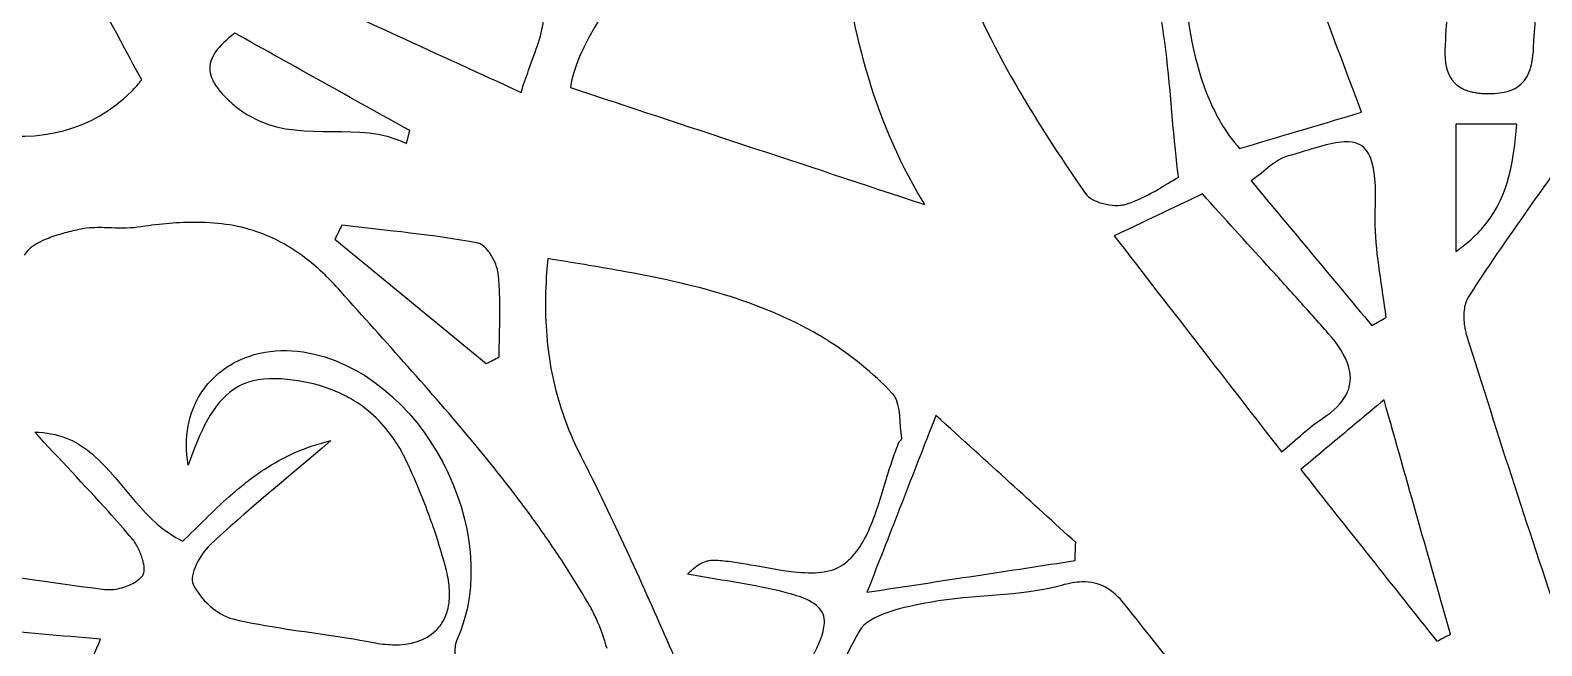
# Model space of a CAD drawing. Extents: x 0 to 430, y 0 to 430.
# Drawn here: x 153.1 to 215, y 273.6 to 298.8 of the extents above; entities that cross this region are included whole.
import ezdxf

# ---------------------------------------------------------------- set-up
doc = ezdxf.new("R2010")
doc.units = 0
doc.layers.add('Calque_1', color=7, linetype='CONTINUOUS')

msp = doc.modelspace()

# ---------------------------------------------------------------- linework, layer by layer
at = {"layer": 'Calque_1', "color": 7}
for points in [[(161.43134, 298.68056)], [(165.81927, 290.81278)], [(196.13044, 276.18419)]]:
    msp.add_lwpolyline(points, close=True, dxfattribs=at)
for points in [[(173.46885, 297.15974), (173.46885, 297.16026)], [(157.19478, 296.29152), (157.19529, 296.29152)], [(160.61743, 296.58455), (160.61743, 296.58403)], [(211.95487, 296.31484), (211.95538, 296.31484)], [(212.35019, 296.22804), (212.35071, 296.22804)], [(212.57809, 296.20684), (212.5786, 296.20684)], [(201.82585, 295.01108), (201.82585, 295.01056)], [(211.45257, 294.94273), (211.45257, 294.94221), (211.45206, 294.94221), (211.45206, 289.72392), (211.45257, 289.72392)], [(213.95216, 294.94221), (213.95216, 294.94273), (211.45257, 294.94273)], [(168.0361, 294.33714), (168.03662, 294.33714)], [(168.46088, 294.15474), (168.59886, 294.68546), (168.59834, 294.68598)], [(207.05526, 294.22656), (207.05491, 294.22649)], [(199.96673, 293.89835), (199.96673, 293.89887)], [(200.09592, 292.77594), (200.09592, 292.77646)], [(196.28168, 292.10371), (196.28168, 292.1032)], [(196.78398, 291.76468), (196.78449, 291.76468)], [(201.07281, 292.08709), (201.07284, 292.0876)], [(156.227, 290.70108), (156.22649, 290.70108)], [(159.73028, 290.92496), (159.73015, 290.92437)], [(162.33529, 290.53945), (162.33477, 290.53945)], [(212.43598, 290.5709), (212.43649, 290.5709)], [(153.7424, 290.25232), (153.74188, 290.25232)], [(165.53387, 290.23655), (165.53439, 290.23655), (171.73349, 285.13351), (171.73401, 285.13351)], [(171.52486, 290.02313), (171.52435, 290.02313)], [(164.30778, 289.47337), (164.30726, 289.47337)], [(171.79668, 289.77302), (171.79668, 289.77353)], [(174.25584, 289.43801), (174.25588, 289.43811)], [(172.22461, 288.8263), (172.22461, 288.82682)], [(174.20778, 288.88104), (174.20778, 288.88052)], [(177.23602, 288.93779), (177.2355, 288.93779)], [(172.28951, 287.12201), (172.28951, 287.12253)], [(211.79571, 287.3158), (211.79571, 287.31528)], [(185.35697, 286.30332), (185.35645, 286.30332)], [(208.01351, 286.69576), (208.01402, 286.69576)], [(211.81151, 286.68122), (211.81151, 286.6807)], [(211.89931, 286.28899), (211.89931, 286.28847)], [(174.27028, 285.70501), (174.27028, 285.70449)], [(185.75849, 286.05837), (185.75798, 286.05837)], [(172.26421, 285.40791), (172.26421, 285.40842)], [(207.0616, 285.02395), (207.0616, 285.02447)], [(163.34401, 284.50517), (163.34349, 284.50517)], [(163.80083, 284.45917), (163.80032, 284.45917)], [(207.1133, 284.80226), (207.1133, 284.80278)], [(165.44983, 284.04834), (165.44931, 284.04834)], [(165.81776, 283.88815), (165.81725, 283.88815)], [(166.16813, 283.70418), (166.16761, 283.70418)], [(174.54468, 284.20381), (174.54468, 284.20329)], [(188.44364, 283.82491), (188.44364, 283.82543)], [(208.5158, 283.64416), (208.51528, 283.64416)], [(190.15925, 283.01216), (190.15878, 283.01216)], [(174.99375, 282.74291), (174.99375, 282.7424)], [(155.49382, 281.51153), (155.49433, 281.51153)], [(176.14975, 280.27226), (176.14975, 280.27175)], [(188.16296, 280.51921), (188.16296, 280.51972)], [(187.45499, 278.41701), (187.45551, 278.41753)], [(186.9806, 277.53903), (186.98112, 277.53954)], [(195.88551, 277.80369), (195.885, 277.80369)], [(181.4812, 277.05121), (181.48171, 277.05121)], [(156.1035, 275.87903), (156.10402, 275.87903)], [(184.07225, 275.73249), (184.07173, 275.73249)], [(184.9523, 275.42036), (184.95179, 275.42036)], [(165.65289, 273.95178), (165.6534, 273.95178)], [(185.4019, 273.7631), (185.4019, 273.76362)], [(167.08794, 273.70477), (167.08846, 273.70477)], [(167.89047, 273.61177), (167.89099, 273.61177)]]:
    msp.add_lwpolyline(points, dxfattribs=at)
for points in [[(0.14455, 214.99998), (0.14454, 333.66137), (96.33861, 429.85544), (215, 429.85545)], [(207.59501, 295.44103), (205.80232, 300.20765), (204.01421, 304.96162), (202.07493, 310.11817)], [(185.56578, 308.43762), (182.17315, 307.39675), (175.406, 299.2227), (175.19019, 296.4461)], [(214.63947, 298.04776), (214.80359, 301.6145), (215.79546, 304.88347), (217.82945, 307.85646)], [(200.84556, 306.59798), (200.07266, 303.19447), (200.1202, 299.16185), (201.21918, 296.28905)], [(189.40637, 292.14869), (187.38823, 295.63369), (186.63779, 299.33536), (186.16316, 303.07929)], [(157.62472, 296.7716), (156.67549, 298.44735), (155.85108, 300.15594), (154.83368, 301.72065)], [(190.91457, 301.96823), (192.12167, 298.4469), (194.11694, 295.23802), (196.28168, 292.10371)], [(211.38746, 301.17965), (211.15386, 300.14235), (211.04235, 299.06257), (211.01281, 297.99845)], [(162.88448, 300.96158), (166.49622, 299.30647), (169.73957, 297.82066), (173.15982, 296.25334)], [(173.46885, 297.16026), (173.77122, 297.99752), (174.03485, 298.64868), (174.09516, 299.31879)], [(199.96673, 293.89887), (199.77622, 295.76166), (199.68935, 297.5819), (199.37865, 299.30578)], [(161.43134, 298.68054), (160.74419, 298.14398), (160.35934, 297.67089), (160.41279, 297.13955)], [(168.59834, 294.68598), (166.23146, 296.00521), (163.86468, 297.32437), (161.43134, 298.68056)], [(211.01281, 297.99845), (210.99871, 297.49055), (211.07921, 297.0814), (211.29031, 296.78251)], [(214.60487, 297.65036), (214.62237, 297.77642), (214.63307, 297.90921), (214.63947, 298.04776)], [(214.13045, 296.5972), (214.32737, 296.77663), (214.45353, 297.01218), (214.53197, 297.29276)], [(214.53197, 297.29276), (214.56337, 297.40499), (214.58737, 297.52431), (214.60487, 297.65036)], [(157.41492, 296.52458), (157.48662, 296.60458), (157.55646, 296.68705), (157.62472, 296.7716)], [(160.41279, 297.13955), (160.42469, 297.02146), (160.45849, 296.90045), (160.51511, 296.77523)], [(160.51511, 296.77523), (160.54341, 296.71263), (160.57741, 296.64943), (160.61743, 296.58455)], [(173.15982, 296.25334), (173.2631, 296.58107), (173.3681, 296.88078), (173.46885, 297.15974)], [(211.29031, 296.78251), (211.32041, 296.73981), (211.35341, 296.69921), (211.38901, 296.66107)], [(211.38901, 296.66107), (211.42461, 296.62287), (211.46251, 296.58717), (211.50373, 296.55358)], [(151.20599, 294.63219), (153.35811, 294.13072), (155.62209, 294.70719), (157.19478, 296.29152)], [(157.19529, 296.29152), (157.27019, 296.36692), (157.34326, 296.44458), (157.41492, 296.52458)], [(160.61743, 296.58403), (160.73758, 296.38948), (160.91165, 296.184), (161.14402, 295.96288)], [(175.19019, 296.4461), (179.94103, 294.87691), (184.59876, 293.33827), (189.70351, 291.65208)], [(201.21918, 296.28905), (201.23618, 296.24445), (201.25538, 296.20235), (201.27288, 296.15831)], [(201.27288, 296.15831), (201.27688, 296.14721), (201.28188, 296.13631), (201.28628, 296.12521)], [(201.28628, 296.12521), (201.42448, 295.78246), (201.57813, 295.45758), (201.74775, 295.15318)], [(211.50373, 296.55358), (211.62739, 296.45287), (211.77672, 296.37294), (211.95487, 296.31484)], [(211.95538, 296.31484), (212.01478, 296.29544), (212.07712, 296.27874), (212.14297, 296.26424)], [(212.14297, 296.26424), (212.20887, 296.24974), (212.27766, 296.23764), (212.35019, 296.22804)], [(212.35071, 296.22804), (212.42311, 296.21804), (212.49884, 296.21144), (212.57809, 296.20684)], [(212.5786, 296.20684), (212.658, 296.20184), (212.74066, 296.19984), (212.82716, 296.20084)], [(212.82716, 296.20084), (213.4405, 296.20384), (213.85475, 296.34617), (214.13045, 296.5972)], [(161.14402, 295.96288), (161.22162, 295.88908), (161.30534, 295.81349), (161.3962, 295.73602)], [(161.3962, 295.73602), (161.4658, 295.67662), (161.53568, 295.62059), (161.606, 295.56755)], [(161.606, 295.56755), (161.74664, 295.4615), (161.88867, 295.3677), (162.03182, 295.28488)], [(202.5979, 293.95326), (204.10588, 294.40202), (205.62338, 294.85412), (207.59501, 295.44103)], [(162.03182, 295.28488), (163.9644, 294.16666), (166.10934, 295.03498), (168.0361, 294.33714)], [(201.74775, 295.15318), (201.76195, 295.12768), (201.77575, 295.10138), (201.79015, 295.07618)], [(201.79015, 295.07618), (201.80235, 295.05488), (201.81345, 295.03218), (201.82585, 295.01108)], [(201.82585, 295.01056), (202.05526, 294.61907), (202.31237, 294.26405), (202.5979, 293.95326)], [(212.69177, 290.86907), (213.64707, 292.07516), (213.82969, 293.45683), (213.95216, 294.94221)], [(168.03662, 294.33714), (168.10782, 294.31134), (168.17893, 294.28314), (168.24953, 294.25294)], [(168.24953, 294.25294), (168.32023, 294.22264), (168.39081, 294.18994), (168.46088, 294.15474)], [(206.88076, 294.22449), (206.30322, 294.19239), (205.52691, 293.91922), (204.54188, 293.63125)], [(207.05491, 294.22649), (206.99901, 294.22849), (206.94092, 294.22749), (206.88076, 294.22449)], [(208.15803, 291.33423), (208.24823, 293.51706), (207.89315, 294.19454), (207.05526, 294.22656)], [(200.09592, 292.77646), (200.04692, 293.15187), (200.00482, 293.52593), (199.96673, 293.89835)], [(204.54188, 293.63125), (204.30432, 293.56175), (204.08878, 293.41759), (203.85665, 293.23696)], [(203.85665, 293.23696), (203.62453, 293.05637), (203.37559, 292.83936), (203.07169, 292.62563)], [(215.7412, 293.34902), (215.03603, 292.3362), (214.37297, 291.40564), (213.74546, 290.50682)], [(199.13267, 292.2075), (199.50297, 292.41849), (199.83032, 292.63292), (200.09592, 292.77594)], [(203.07169, 292.62563), (204.77171, 290.58573), (206.39255, 288.64074), (208.01351, 286.69576)], [(189.70351, 291.65208), (189.60155, 291.81703), (189.50247, 291.98274), (189.40637, 292.14869)], [(196.28168, 292.1032), (196.34528, 292.0112), (196.44973, 291.92883), (196.57727, 291.85928)], [(196.57727, 291.85928), (196.64107, 291.82448), (196.7104, 291.79278), (196.78398, 291.76468)], [(196.78449, 291.76468), (196.85789, 291.73668), (196.93549, 291.71228), (197.01445, 291.69178)], [(197.01445, 291.69178), (197.09355, 291.67128), (197.17426, 291.65488), (197.25475, 291.64268)], [(201.07284, 292.0876), (200.10646, 291.62848), (198.98758, 291.09673), (197.45963, 290.37091)], [(197.91311, 291.66128), (198.24032, 291.75718), (198.55409, 291.89765), (198.8469, 292.05092)], [(198.8469, 292.05092), (198.9445, 292.10202), (199.0401, 292.15475), (199.13267, 292.2075)], [(203.71968, 289.17408), (202.86404, 290.11694), (201.98559, 291.07823), (201.07281, 292.08709)], [(197.25475, 291.64268), (197.41573, 291.61838), (197.57542, 291.61148), (197.71674, 291.62508)], [(197.71674, 291.62508), (197.78744, 291.63208), (197.85365, 291.64378), (197.91311, 291.66128)], [(208.15303, 290.79938), (208.14903, 290.97793), (208.15003, 291.15616), (208.15803, 291.33423)], [(154.39146, 290.46675), (154.28145, 290.43605), (154.17124, 290.40315), (154.06228, 290.36755)], [(155.02863, 290.62798), (154.82985, 290.58078), (154.6113, 290.52808), (154.39146, 290.46675)], [(155.92108, 290.70808), (155.61673, 290.71008), (155.31696, 290.69638), (155.02863, 290.62798)], [(156.22649, 290.70108), (156.12454, 290.70408), (156.02236, 290.70708), (155.92108, 290.70808)], [(157.44398, 290.72438), (157.04698, 290.66688), (156.63532, 290.68818), (156.227, 290.70108)], [(159.73015, 290.92437), (159.00329, 290.91837), (158.24544, 290.84057), (157.44398, 290.72438)], [(162.33477, 290.53945), (161.49883, 290.82548), (160.63885, 290.93198), (159.73028, 290.92496)], [(164.30726, 289.47337), (163.65703, 289.96659), (163.00388, 290.31062), (162.33529, 290.53945)], [(165.67707, 290.52439), (165.65677, 290.48339), (165.63637, 290.44239), (165.61607, 290.4014)], [(165.81918, 290.81274), (165.77168, 290.71674), (165.72458, 290.62045), (165.67707, 290.52439)], [(171.38844, 290.07743), (169.54975, 290.41874), (167.67875, 290.58525), (165.81927, 290.81278)], [(208.59693, 287.03062), (208.4586, 288.28618), (208.18075, 289.54834), (208.15303, 290.79938)], [(211.81896, 289.99833), (212.04995, 290.18392), (212.25448, 290.37486), (212.43598, 290.5709)], [(212.43649, 290.5709), (212.52729, 290.6689), (212.61217, 290.76857), (212.69177, 290.86907)], [(213.74546, 290.50682), (213.4317, 290.05741), (213.12694, 289.616), (212.83027, 289.17615)], [(153.74188, 290.25232), (153.32704, 290.08676), (152.97108, 289.8712), (152.80861, 289.57639)], [(154.06228, 290.36755), (153.95332, 290.33195), (153.84611, 290.29365), (153.7424, 290.25232)], [(165.61607, 290.4014), (165.58887, 290.3464), (165.56107, 290.29161), (165.53387, 290.23655)], [(171.52435, 290.02313), (171.47835, 290.05023), (171.43305, 290.06913), (171.38844, 290.07743)], [(171.66232, 289.91823), (171.61682, 289.96033), (171.57072, 289.99603), (171.52486, 290.02313)], [(171.79668, 289.77353), (171.75318, 289.82733), (171.70798, 289.87597), (171.66232, 289.91823)], [(197.45963, 290.37091), (199.91787, 287.19747), (202.08071, 284.40557), (204.31657, 281.51926)], [(211.45257, 289.72392), (211.58168, 289.81402), (211.70346, 289.90553), (211.81896, 289.99833)], [(165.77125, 288.09722), (165.28161, 288.64957), (164.79545, 289.1034), (164.30778, 289.47337)], [(171.92174, 289.59887), (171.88224, 289.66047), (171.84004, 289.71928), (171.79668, 289.77302)], [(172.03233, 289.40663), (171.99843, 289.47273), (171.96133, 289.5371), (171.92174, 289.59887)], [(172.18891, 289.00924), (172.15461, 289.13697), (172.10011, 289.27446), (172.03233, 289.40663)], [(174.25588, 289.43811), (174.23718, 289.25073), (174.22128, 289.06539), (174.20778, 288.88104)], [(177.2355, 288.93779), (176.25876, 289.11385), (175.26348, 289.273), (174.25584, 289.43801)], [(172.22461, 288.82682), (172.21861, 288.88412), (172.20611, 288.94537), (172.18891, 289.00924)], [(172.28151, 287.97726), (172.27251, 288.26147), (172.25481, 288.54435), (172.22461, 288.8263)], [(174.20778, 288.88052), (174.12738, 287.77465), (174.14368, 286.722), (174.27028, 285.70501)], [(185.35645, 286.30332), (182.92887, 287.73121), (180.16605, 288.40959), (177.23602, 288.93779)], [(204.98782, 287.77055), (204.56977, 288.23605), (204.14752, 288.70266), (203.71968, 289.17408)], [(212.83027, 289.17615), (212.53359, 288.73631), (212.24478, 288.29821), (211.96365, 287.8553)], [(168.51734, 285.01938), (167.60618, 286.04569), (166.68485, 287.06675), (165.77125, 288.09722)], [(172.28951, 287.12253), (172.29251, 287.40804), (172.29151, 287.69305), (172.28151, 287.97726)], [(206.23116, 286.37374), (205.81983, 286.84036), (205.40589, 287.30505), (204.98782, 287.77055)], [(211.96365, 287.8553), (211.87155, 287.7101), (211.81838, 287.52084), (211.79571, 287.3158)], [(172.26421, 285.40842), (172.26421, 285.97876), (172.28431, 286.55103), (172.28951, 287.12201)], [(208.01402, 286.69576), (208.20837, 286.80727), (208.40258, 286.91913), (208.59693, 287.03062)], [(211.78281, 287.106), (211.78181, 287.0352), (211.78359, 286.96378), (211.78881, 286.89257)], [(211.79571, 287.31528), (211.78771, 287.24708), (211.78381, 287.17664), (211.78281, 287.106)], [(211.78881, 286.89257), (211.79381, 286.82137), (211.80151, 286.75073), (211.81151, 286.68122)], [(185.75798, 286.05837), (185.62533, 286.14237), (185.49171, 286.22406), (185.35697, 286.30332)], [(207.0616, 285.02447), (206.92998, 285.46904), (206.63048, 285.92065), (206.23116, 286.37374)], [(211.81151, 286.6807), (211.82161, 286.6112), (211.83401, 286.54332), (211.84871, 286.47761)], [(211.84871, 286.47761), (211.86341, 286.41191), (211.88061, 286.34885), (211.89931, 286.28899)], [(211.89931, 286.28847), (213.18651, 282.18345), (214.50127, 278.08592), (215.89131, 274.0148)], [(161.78338, 285.34906), (161.9282, 285.40866), (162.07793, 285.46048), (162.23142, 285.50409)], [(162.23142, 285.50409), (162.30812, 285.52589), (162.3858, 285.54579), (162.46448, 285.56349)], [(162.46448, 285.56349), (163.01527, 285.68728), (163.61136, 285.70887), (164.22664, 285.61469)], [(164.22664, 285.61469), (169.07174, 284.873), (172.55887, 278.23567), (170.51257, 273.76838)], [(174.27028, 285.70449), (174.33358, 285.19609), (174.42473, 284.69659), (174.54468, 284.20381)], [(188.38004, 283.90243), (187.56489, 284.763), (186.68778, 285.46997), (185.75849, 286.05837)], [(160.7943, 284.75994), (161.02963, 284.95345), (161.28995, 285.11923), (161.56996, 285.25396)], [(161.56996, 285.25396), (161.63996, 285.28766), (161.71098, 285.31926), (161.78338, 285.34906)], [(171.20245, 281.90897), (170.32947, 282.96132), (169.4285, 283.99306), (168.51734, 285.01938)], [(171.73401, 285.13351), (171.91085, 285.22501), (172.08763, 285.31663), (172.26421, 285.40791)], [(207.1133, 284.80278), (207.1011, 284.87628), (207.0835, 284.95002), (207.0616, 285.02395)], [(160.03775, 283.90779), (160.1619, 284.10251), (160.30351, 284.28315), (160.46047, 284.44885)], [(160.46047, 284.44885), (160.51277, 284.50405), (160.56708, 284.55771), (160.62273, 284.60956)], [(160.62273, 284.60956), (160.67843, 284.66146), (160.73546, 284.71156), (160.7943, 284.75994)], [(163.34349, 284.50517), (162.64342, 284.55697), (162.08717, 284.45337), (161.62784, 284.21734)], [(163.80032, 284.45917), (163.6512, 284.47817), (163.49908, 284.49367), (163.34401, 284.50517)], [(165.44931, 284.04834), (164.94707, 284.24665), (164.39774, 284.38309), (163.80083, 284.45917)], [(205.99761, 282.89075), (206.92916, 283.4953), (207.22344, 284.1395), (207.1133, 284.80226)], [(159.52047, 280.97206), (159.32415, 282.12692), (159.54117, 283.12894), (160.03775, 283.90779)], [(161.36377, 284.06024), (160.51911, 283.48393), (160.02743, 282.39487), (159.52047, 280.97206)], [(161.62784, 284.21734), (161.53594, 284.17014), (161.44822, 284.11784), (161.36377, 284.06024)], [(165.81725, 283.88815), (165.69766, 283.94545), (165.57527, 283.9988), (165.44983, 284.04834)], [(166.16761, 283.70418), (166.05386, 283.76928), (165.93734, 283.83086), (165.81776, 283.88815)], [(167.90446, 282.10479), (167.42925, 282.78184), (166.85123, 283.31334), (166.16813, 283.70418)], [(174.54468, 284.20329), (174.66465, 283.71051), (174.81387, 283.22447), (174.99375, 282.74291)], [(188.44364, 283.82543), (188.42424, 283.85283), (188.40294, 283.87833), (188.38004, 283.90243)], [(188.75835, 282.07049), (188.65734, 282.65386), (188.73445, 283.41433), (188.44364, 283.82491)], [(208.51528, 283.64416), (207.81231, 283.05632), (207.35976, 282.67802), (206.80944, 282.21789)], [(211.23502, 274.0432), (210.36463, 277.11601), (209.49451, 280.189), (208.5158, 283.64416)], [(190.15878, 283.01216), (189.16777, 280.47071), (188.38269, 278.45694), (187.3326, 275.76454)], [(195.885, 277.80369), (194.11414, 279.41424), (192.34368, 281.02504), (190.15925, 283.01216)], [(174.99375, 282.7424), (175.17365, 282.26084), (175.38423, 281.78363), (175.6273, 281.30889)], [(205.18939, 282.26857), (205.45957, 282.49989), (205.71901, 282.70997), (205.99761, 282.89075)], [(156.25346, 279.06723), (155.2645, 280.16708), (154.24017, 281.23638), (153.23556, 282.32285)], [(153.23556, 282.32285), (154.17941, 282.31885), (154.88942, 281.99281), (155.49382, 281.51153)], [(165.3697, 281.98023), (163.41585, 280.31174), (161.86317, 279.06042), (160.41289, 277.69987)], [(162.6324, 280.79581), (163.41338, 281.30733), (164.30251, 281.72878), (165.3697, 281.98023)], [(168.34577, 281.37874), (168.21012, 281.63699), (168.06289, 281.87907), (167.90446, 282.10479)], [(173.11189, 279.49981), (172.49621, 280.31858), (171.85718, 281.11971), (171.20245, 281.90897)], [(188.39085, 281.23183), (188.46995, 281.46485), (188.55328, 281.69216), (188.64355, 281.9093)], [(188.64355, 281.9093), (188.64955, 281.9244), (188.66045, 281.9393), (188.67305, 281.9537)], [(188.67305, 281.9537), (188.71085, 281.9969), (188.76425, 282.0364), (188.75835, 282.07049)], [(204.31657, 281.51926), (204.63811, 281.78454), (204.91921, 282.0372), (205.18939, 282.26857)], [(206.80944, 282.21789), (206.2592, 281.75784), (205.61081, 281.21612), (205.10309, 280.79162)], [(155.49433, 281.51153), (155.55463, 281.46343), (155.61117, 281.40955), (155.66952, 281.35857)], [(155.66952, 281.35857), (156.8968, 280.28618), (157.71555, 278.60701), (159.29927, 277.85955)], [(168.54059, 280.97928), (168.47839, 281.1166), (168.4136, 281.24961), (168.34577, 281.37874)], [(175.6273, 281.30889), (175.80366, 280.96448), (175.97787, 280.61905), (176.14975, 280.27226)], [(188.16296, 280.51972), (188.23666, 280.76039), (188.31176, 280.9988), (188.39085, 281.23183)], [(161.53324, 279.97105), (161.76351, 280.16487), (162.00202, 280.35301), (162.25103, 280.53278)], [(162.25103, 280.53278), (162.37553, 280.62268), (162.50223, 280.71056), (162.6324, 280.79581)], [(169.41754, 278.84608), (169.15314, 279.56922), (168.85639, 280.28164), (168.54059, 280.97928)], [(205.10309, 280.79162), (207.0635, 278.31717), (208.87095, 276.0357), (210.67846, 273.75433)], [(161.19372, 279.6765), (161.30516, 279.7758), (161.4181, 279.87415), (161.53324, 279.97105)], [(176.14975, 280.27175), (177.35285, 277.8444), (178.45255, 275.36263), (179.53456, 272.8784)], [(187.45551, 278.41753), (187.73195, 279.05973), (187.94186, 279.79736), (188.16296, 280.51921)], [(159.29927, 277.85955), (159.91698, 278.44832), (160.52512, 279.08065), (161.19372, 279.6765)], [(174.30975, 277.83687), (173.92224, 278.40053), (173.52234, 278.95397), (173.11189, 279.49981)], [(157.22859, 277.95516), (156.90897, 278.3303), (156.58311, 278.70061), (156.25346, 279.06723)], [(169.60978, 278.30192), (169.54788, 278.484), (169.48364, 278.66529), (169.41754, 278.84608)], [(170.10122, 276.64828), (169.961, 277.20392), (169.79542, 277.7557), (169.60978, 278.30192)], [(186.98112, 277.53954), (187.16226, 277.79889), (187.31681, 278.09608), (187.45499, 278.41701)], [(157.34848, 277.79237), (157.30948, 277.85257), (157.26928, 277.90744), (157.22859, 277.95516)], [(157.46062, 277.59807), (157.42512, 277.66677), (157.38752, 277.73213), (157.34848, 277.79237)], [(157.63994, 277.16347), (157.59404, 277.31018), (157.5316, 277.46069), (157.46062, 277.59807)], [(160.41289, 277.69987), (160.00396, 277.31619), (159.55526, 276.45461), (159.72457, 276.0917)], [(175.43216, 276.11449), (175.07206, 276.69976), (174.69726, 277.2732), (174.30975, 277.83687)], [(186.34808, 276.8879), (186.59161, 277.05781), (186.79944, 277.27977), (186.9806, 277.53903)], [(195.85611, 277.06007), (195.86611, 277.30785), (195.87561, 277.55591), (195.88551, 277.80369)], [(146.41933, 277.29393), (150.01492, 276.75517), (153.05224, 276.26298), (156.1035, 275.87903)], [(157.69574, 276.94798), (157.68174, 277.01758), (157.66294, 277.09012), (157.63994, 277.16347)], [(157.72154, 276.75006), (157.71854, 276.81176), (157.70964, 276.87842), (157.69574, 276.94798)], [(180.13606, 276.65851), (180.23748, 276.75521), (180.33667, 276.83296), (180.43423, 276.89364)], [(180.43423, 276.89364), (180.53183, 276.95434), (180.62789, 276.99838), (180.72259, 277.02851)], [(180.72259, 277.02851), (180.76989, 277.04361), (180.81689, 277.05521), (180.86366, 277.06361)], [(180.86366, 277.06361), (180.95716, 277.08051), (181.04977, 277.08501), (181.14168, 277.07961)], [(181.14168, 277.07961), (181.25304, 277.07261), (181.36627, 277.06321), (181.4812, 277.05121)], [(181.48171, 277.05121), (181.59648, 277.03921), (181.71302, 277.02461), (181.83053, 277.00831)], [(181.83053, 277.00831), (182.06588, 276.97581), (182.3058, 276.93591), (182.54728, 276.89359)], [(182.54728, 276.89359), (183.15098, 276.78766), (183.76379, 276.66624), (184.33477, 276.60317)], [(184.33477, 276.60317), (185.13415, 276.51487), (185.85145, 276.54137), (186.34808, 276.8879)], [(187.3326, 275.76454), (190.51871, 276.24886), (193.18724, 276.65453), (195.85611, 277.06007)], [(157.18353, 276.08917), (157.38619, 276.18717), (157.55894, 276.3132), (157.66154, 276.45607)], [(157.66154, 276.45607), (157.67364, 276.47297), (157.68364, 276.49177), (157.69204, 276.51287)], [(157.69204, 276.51287), (157.71714, 276.57627), (157.72604, 276.65751), (157.72154, 276.75006)], [(170.18442, 276.24365), (170.16382, 276.37418), (170.13622, 276.50937), (170.10122, 276.64828)], [(170.22522, 275.51295), (170.23872, 275.73884), (170.22575, 275.9826), (170.18442, 276.24365)], [(179.98206, 276.49831), (180.03396, 276.55681), (180.08532, 276.61009), (180.13606, 276.65851)], [(183.6883, 275.82859), (182.46752, 276.11411), (181.21843, 276.27897), (179.98206, 276.49831)], [(197.90811, 275.24523), (197.39154, 275.89705), (196.87427, 276.21002), (196.13044, 276.18419)], [(156.10402, 275.87903), (156.16802, 275.87103), (156.23596, 275.86803), (156.30659, 275.87003)], [(156.30659, 275.87003), (156.51847, 275.87503), (156.75374, 275.92243), (156.97218, 276.00077)], [(156.97218, 276.00077), (157.04478, 276.02687), (157.11606, 276.05657), (157.18353, 276.08917)], [(159.72457, 276.0917), (160.00822, 275.48349), (160.70793, 274.82443), (161.34772, 274.67319)], [(175.96133, 275.22721), (175.78897, 275.52595), (175.61221, 275.82186), (175.43216, 276.11449)], [(184.07173, 275.73249), (183.95152, 275.76479), (183.824, 275.79689), (183.6883, 275.82859)], [(184.95179, 275.42036), (184.72423, 275.53486), (184.43266, 275.6357), (184.07225, 275.73249)], [(195.30258, 276.0457), (193.57577, 275.57339), (191.69897, 275.67914), (189.921, 275.35013)], [(196.13044, 276.18419), (195.8825, 276.17519), (195.60922, 276.12959), (195.30258, 276.0457)], [(170.10688, 274.89076), (170.17168, 275.07931), (170.21166, 275.28706), (170.22522, 275.51295)], [(176.10964, 274.95332), (176.06244, 275.04602), (176.01314, 275.13737), (175.96133, 275.22721)], [(185.53263, 274.86691), (185.44543, 275.09065), (185.2556, 275.26767), (184.9523, 275.42036)], [(189.921, 275.35013), (188.88376, 275.15841), (187.40772, 274.88084), (187.00645, 274.15641)], [(202.09855, 269.97424), (200.58591, 271.87655), (199.24432, 273.55868), (197.90811, 275.24523)], [(155.936, 273.83421), (152.64157, 274.12301), (149.72868, 274.42888), (146.80735, 274.58558)], [(161.34772, 274.67319), (162.761, 274.33887), (164.21233, 274.1725), (165.65289, 273.95178)], [(169.65367, 274.17556), (169.72127, 274.23986), (169.78336, 274.3092), (169.83971, 274.38382)], [(169.83971, 274.38382), (169.89601, 274.45832), (169.94656, 274.53803), (169.99112, 274.62256)], [(169.99112, 274.62256), (170.03572, 274.70706), (170.07442, 274.79649), (170.10688, 274.89076)], [(176.24452, 274.67117), (176.20142, 274.76677), (176.15682, 274.86065), (176.10964, 274.95332)], [(176.68687, 273.45419), (176.55869, 273.88359), (176.4169, 274.28898), (176.24452, 274.67117)], [(185.4019, 273.76362), (185.51503, 274.04589), (185.57871, 274.2855), (185.58793, 274.49277)], [(185.58793, 274.49277), (185.59393, 274.63095), (185.57623, 274.75499), (185.53263, 274.86691)], [(154.77948, 271.31291), (155.1308, 272.08118), (155.52693, 272.89782), (155.936, 273.83421)], [(165.6534, 273.95178), (166.13342, 273.87818), (166.61216, 273.79854), (167.08794, 273.70477)], [(167.89099, 273.61177), (168.64495, 273.59257), (169.2486, 273.7903), (169.65367, 274.17556)], [(170.51257, 273.76838), (170.32466, 273.35818), (170.54327, 272.32143), (170.82986, 272.20465)], [(187.00645, 274.15641), (185.69622, 271.79136), (184.78916, 269.20321), (183.71828, 266.68038)], [(185.11096, 273.13988), (185.22889, 273.36831), (185.3265, 273.57502), (185.4019, 273.7631)], [(210.67846, 273.75433), (210.86419, 273.85063), (211.04928, 273.94693), (211.23502, 274.0432)], [(167.08846, 273.70477), (167.22979, 273.67697), (167.36768, 273.65507), (167.50135, 273.63967)], [(167.50135, 273.63967), (167.63501, 273.62427), (167.76493, 273.61497), (167.89047, 273.61177)]]:
    msp.add_open_spline(points, degree=3, dxfattribs=at)

doc.saveas('drawing.dxf')
